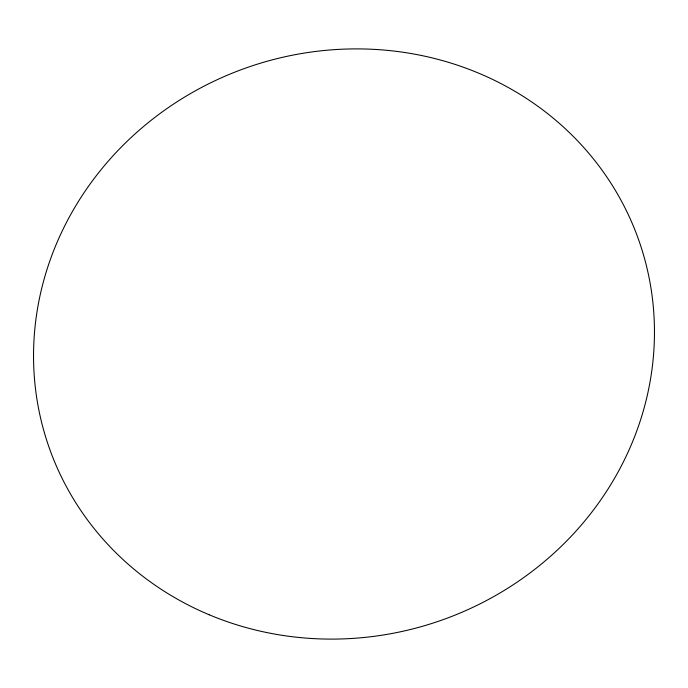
<?xml version="1.0" encoding="UTF-8"?>
<svg xmlns="http://www.w3.org/2000/svg" width="688" height="688" viewBox="0 0 688 688"><rect width="100%" height="100%" fill="white"/><g stroke="black" fill="none" stroke-linecap="round" stroke-linejoin="round"><path stroke-width="1.03" d="M209.178 614.762A312.515 292.916 -19.2 0 0 653.6 310.245A312.515 292.916 -19.2 0 0 169.222 106.984A312.515 292.916 -19.2 0 0 209.178 614.762"/></g></svg>
